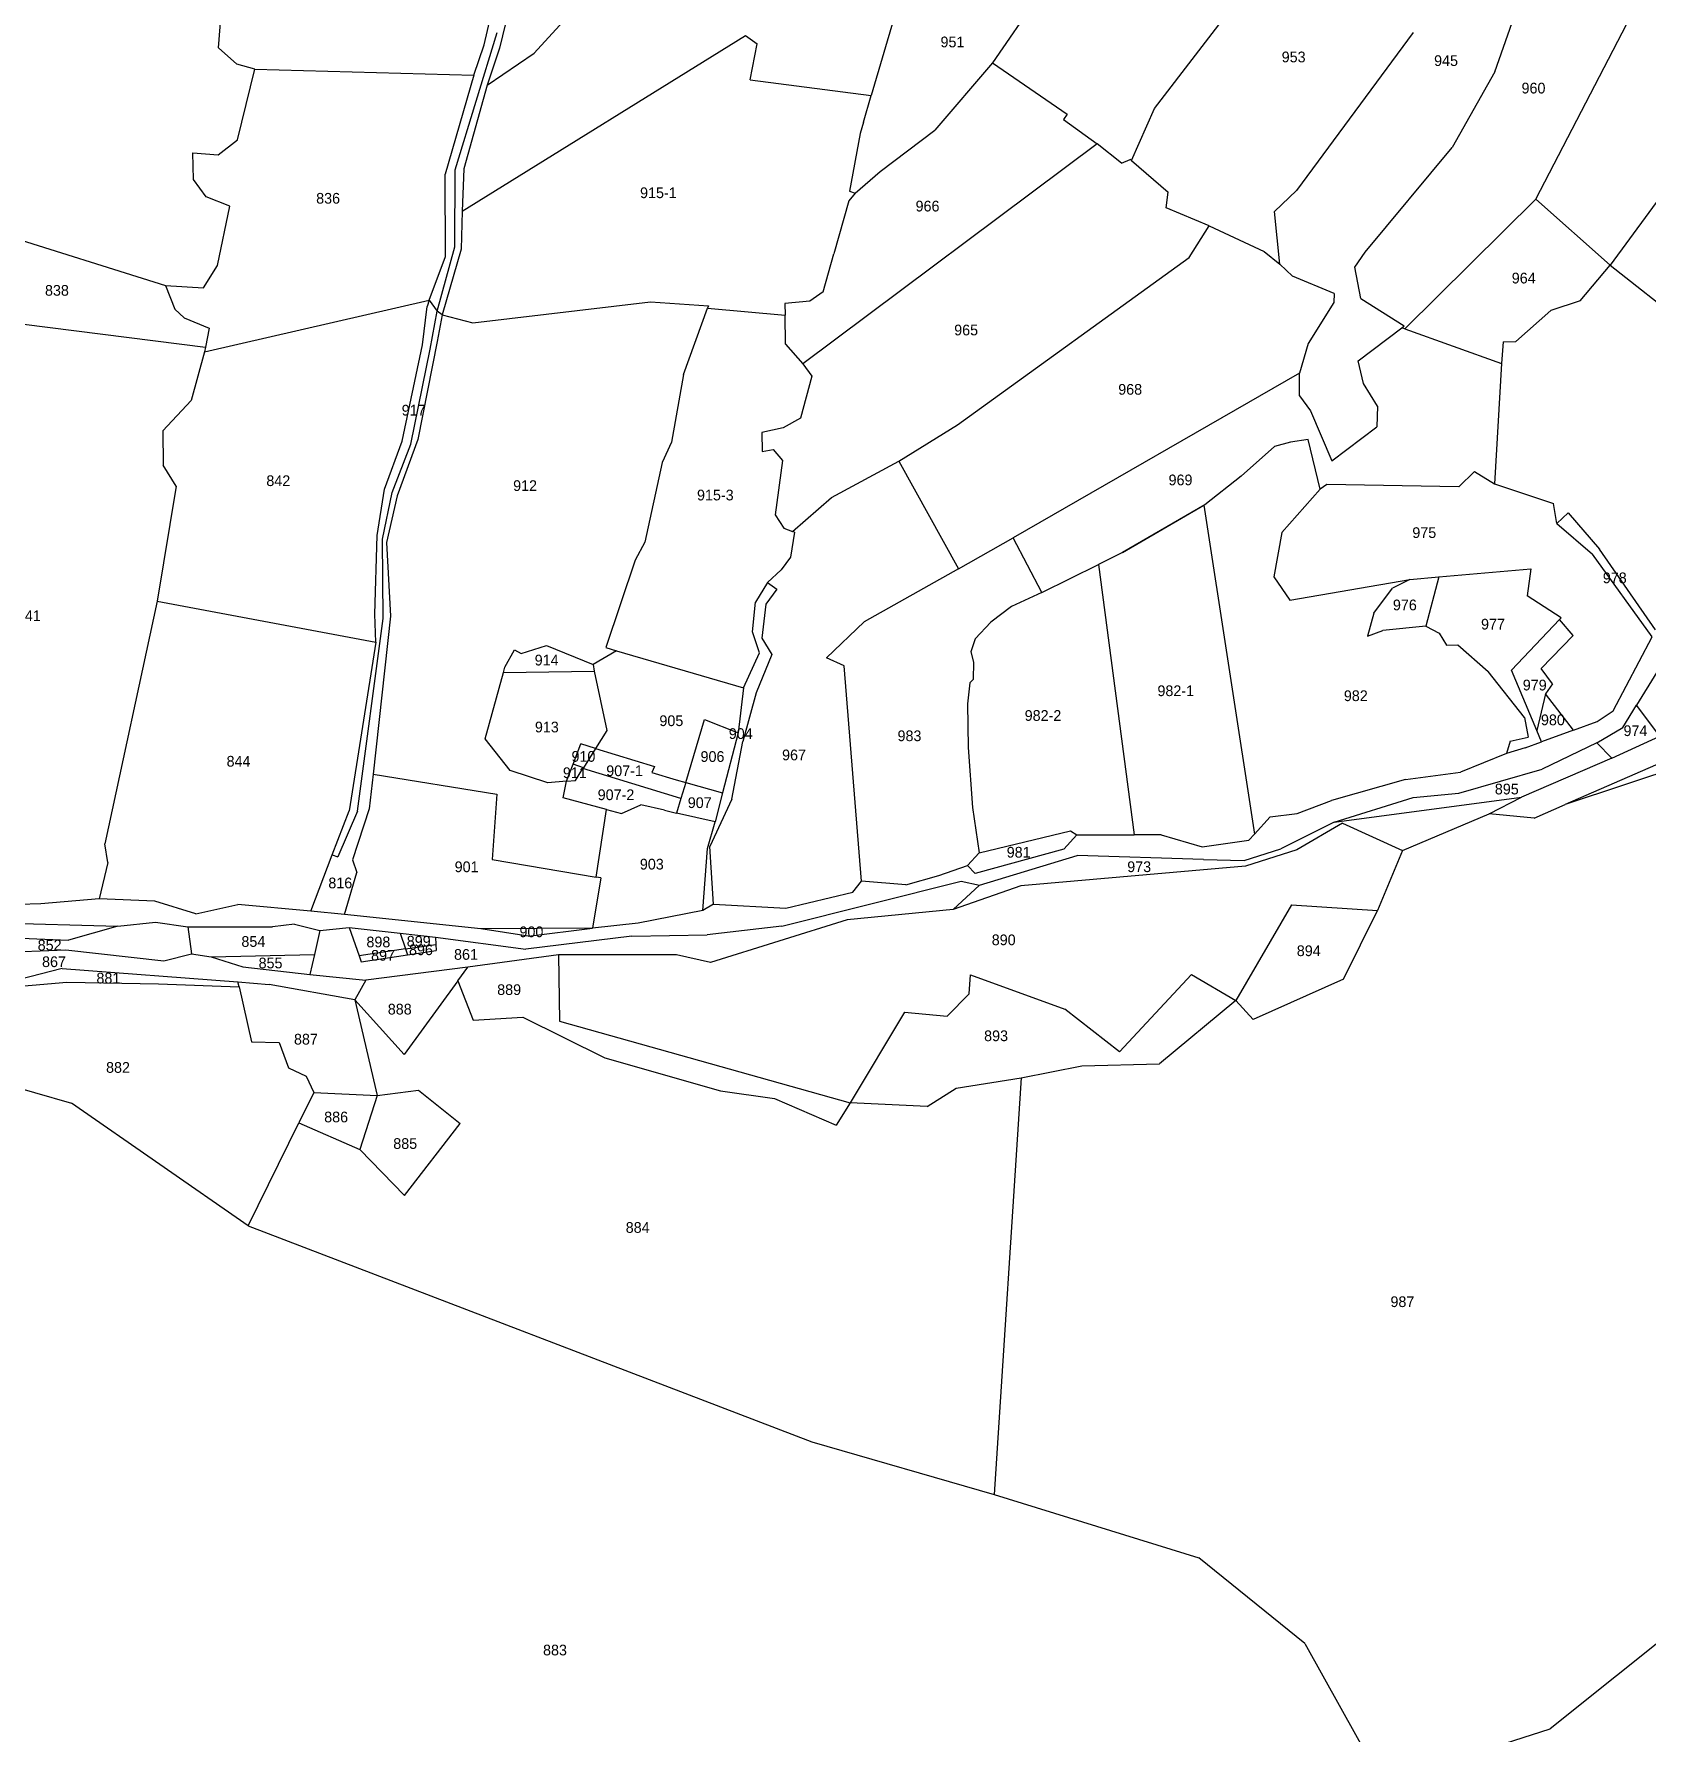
# Model space of a CAD drawing. Header units: metres. Extents: x 215851 to 218449, y 2702083 to 2704249.
# Drawn here: x 216595.1 to 216971.6, y 2703260.7 to 2703657.2 of the extents above; entities that cross this region are included whole.
import ezdxf
from ezdxf.enums import TextEntityAlignment as Align

# ---------------------------------------------------------------- set-up
doc = ezdxf.new("R2010")
doc.units = ezdxf.units.M

msp = doc.modelspace()

# ---------------------------------------------------------------- linework, layer by layer
at = {"layer": 'LIN'}
for p, q in [((216700.19, 2703654.68), (216712.65, 2703708.1)), ((216717.36, 2703709.37), (216703.74, 2703653.9)), ((216847.1, 2703691.51), (216818.81, 2703650.5)), ((216945.66, 2703618.63), (216979.04, 2703683.03)), ((216856.65, 2703639.81), (216885.78, 2703677.84)), ((216936.06, 2703648.4), (216946.37, 2703677.84)), ((216638.2, 2703653.96), (216639.15, 2703666.72)), ((216711.85, 2703652.75), (216727.2, 2703669.48)), ((216796.05, 2703661.61), (216790.51, 2703642.83)), ((216693.4, 2703625.53), (216703.23, 2703657.56)), ((216696.71, 2703616.85), (216761.14, 2703656.87)), ((216761.14, 2703656.87), (216763.87, 2703654.89)), ((216762.24, 2703646.48), (216763.87, 2703654.89)), ((216916.97, 2703657.54), (216889.75, 2703620.65)), ((216642.47, 2703650.15), (216638.2, 2703653.96)), ((216697.73, 2703647.6), (216700.19, 2703654.68)), ((216703.74, 2703653.9), (216700.88, 2703645.24)), ((216700.88, 2703645.24), (216711.85, 2703652.75)), ((216646.65, 2703648.97), (216642.47, 2703650.15)), ((216642.64, 2703632.49), (216646.65, 2703648.97)), ((216646.65, 2703648.97), (216697.73, 2703647.6)), ((216697.73, 2703647.6), (216691.09, 2703624.46)), ((216818.81, 2703650.5), (216805.33, 2703634.75)), ((216818.81, 2703650.5), (216836.22, 2703638.52)), ((216936.06, 2703648.4), (216926.13, 2703630.72)), ((216700.88, 2703645.24), (216695.42, 2703625.69)), ((216762.24, 2703646.48), (216790.51, 2703642.83)), ((216788.68, 2703636.63), (216790.51, 2703642.83)), ((216851.25, 2703627.69), (216856.65, 2703639.81)), ((216990.72, 2703641.12), (216962.99, 2703603.23)), ((216788.68, 2703636.63), (216787.96, 2703633.97)), ((216836.22, 2703638.52), (216835.39, 2703637.21)), ((216835.39, 2703637.21), (216843.27, 2703631.55)), ((216638.11, 2703628.99), (216642.64, 2703632.49)), ((216843.27, 2703631.55), (216774.54, 2703580.24)), ((216787.96, 2703633.97), (216785.44, 2703620.55)), ((216792.6, 2703625.08), (216805.33, 2703634.75)), ((216848.95, 2703627.03), (216843.27, 2703631.55)), ((216632.32, 2703623.21), (216632.19, 2703629.48)), ((216632.19, 2703629.48), (216638.11, 2703628.99)), ((216848.95, 2703627.03), (216850.95, 2703627.94)), ((216851.25, 2703627.69), (216850.95, 2703627.94)), ((216851.25, 2703627.69), (216859.86, 2703620.28)), ((216905.82, 2703606.24), (216926.13, 2703630.72)), ((216635.32, 2703619.17), (216632.32, 2703623.21)), ((216691.16, 2703605.3), (216691.09, 2703624.46)), ((216693.34, 2703607.55), (216693.4, 2703625.53)), ((216695.42, 2703625.69), (216695.08, 2703615.83)), ((216786.79, 2703620.04), (216792.6, 2703625.08)), ((216640.81, 2703617.05), (216635.32, 2703619.17)), ((216786.79, 2703620.04), (216785.28, 2703618.27)), ((216785.44, 2703620.55), (216786.79, 2703620.04)), ((216859.37, 2703616.65), (216859.86, 2703620.28)), ((216884.61, 2703615.76), (216889.75, 2703620.65)), ((216637.96, 2703603.13), (216640.81, 2703617.05)), ((216695.08, 2703615.83), (216694.8, 2703606.98)), ((216695.08, 2703615.83), (216696.71, 2703616.85)), ((216785.28, 2703618.27), (216781.78, 2703605.87)), ((216869.43, 2703612.4), (216859.37, 2703616.65)), ((216885.86, 2703603.51), (216884.61, 2703615.76)), ((216915.07, 2703588.36), (216945.66, 2703618.63)), ((216945.66, 2703618.63), (216962.99, 2703603.23)), ((216864.7, 2703605.04), (216869.43, 2703612.4)), ((216869.43, 2703612.4), (216882.2, 2703606.47)), ((216586.56, 2703610.76), (216625.83, 2703598.53)), ((216689.18, 2703592.53), (216693.34, 2703607.55)), ((216687.37, 2703595.06), (216691.16, 2703605.3)), ((216694.8, 2703606.98), (216690.39, 2703591.67)), ((216779.29, 2703597.01), (216781.78, 2703605.87)), ((216810.63, 2703565.96), (216864.7, 2703605.04)), ((216882.2, 2703606.47), (216885.86, 2703603.51)), ((216885.86, 2703603.51), (216888.82, 2703600.67)), ((216903.4, 2703602.78), (216905.82, 2703606.24)), ((216955.95, 2703594.95), (216962.99, 2703603.23)), ((216962.99, 2703603.23), (217032.51, 2703548.39)), ((216634.69, 2703597.97), (216637.96, 2703603.13)), ((216898.56, 2703596.61), (216888.82, 2703600.67)), ((216904.83, 2703595.46), (216903.4, 2703602.78)), ((216625.83, 2703598.53), (216634.69, 2703597.97)), ((216625.83, 2703598.53), (216627.98, 2703592.97)), ((216779.29, 2703597.01), (216776.17, 2703594.83)), ((216898.56, 2703596.61), (216898.47, 2703594.53)), ((216904.83, 2703595.46), (216914.92, 2703589.12)), ((216574.19, 2703591.85), (216635.11, 2703584.14)), ((216627.98, 2703592.97), (216630.15, 2703590.92)), ((216634.9, 2703583.03), (216687.37, 2703595.06)), ((216685.79, 2703584.66), (216686.89, 2703593.6)), ((216687.37, 2703595.06), (216686.89, 2703593.6)), ((216687.37, 2703595.06), (216689.18, 2703592.53)), ((216687.61, 2703583.67), (216689.18, 2703592.53)), ((216690.39, 2703591.67), (216689.18, 2703592.53)), ((216690.39, 2703591.67), (216689.19, 2703585.42)), ((216690.39, 2703591.67), (216697.53, 2703589.75)), ((216697.53, 2703589.75), (216738.97, 2703594.67)), ((216738.97, 2703594.67), (216752.53, 2703593.76)), ((216746.73, 2703577.69), (216752.32, 2703593.18)), ((216752.53, 2703593.76), (216752.32, 2703593.18)), ((216752.32, 2703593.18), (216770.41, 2703591.54)), ((216776.17, 2703594.83), (216770.35, 2703594.27)), ((216770.35, 2703594.27), (216770.41, 2703591.54)), ((216770.54, 2703584.77), (216770.41, 2703591.54)), ((216898.47, 2703594.53), (216892.48, 2703584.95)), ((216941, 2703585.4), (216949.16, 2703592.65)), ((216955.95, 2703594.95), (216949.16, 2703592.65)), ((216630.15, 2703590.92), (216635.97, 2703588.55)), ((216635.97, 2703588.55), (216635.11, 2703584.14)), ((216904.2, 2703580.89), (216914.38, 2703588.61)), ((216914.38, 2703588.61), (216914.92, 2703589.12)), ((216915.07, 2703588.36), (216914.38, 2703588.61)), ((216915.07, 2703588.36), (216937.61, 2703580.32)), ((216635.11, 2703584.14), (216634.9, 2703583.03)), ((216681.07, 2703562.16), (216685.79, 2703584.66)), ((216683.04, 2703561.45), (216687.61, 2703583.67)), ((216689.19, 2703585.42), (216684.71, 2703562.52)), ((216770.54, 2703584.77), (216774.54, 2703580.24)), ((216892.48, 2703584.95), (216890.45, 2703578.04)), ((216938.03, 2703585.32), (216937.61, 2703580.32)), ((216938.03, 2703585.32), (216941, 2703585.4)), ((216634.9, 2703583.03), (216631.82, 2703571.68)), ((216774.54, 2703580.24), (216776.63, 2703577.3)), ((216905.44, 2703575.66), (216904.2, 2703580.89)), ((216937.61, 2703580.32), (216935.97, 2703552.22)), ((216746.73, 2703577.69), (216743.91, 2703561.95)), ((216776.63, 2703577.3), (216774.05, 2703567.53)), ((216890.45, 2703578.04), (216823.63, 2703539.63)), ((216890.47, 2703572.77), (216890.45, 2703578.04)), ((216908.66, 2703570.35), (216905.44, 2703575.66)), ((216631.82, 2703571.68), (216625.15, 2703564.55)), ((216890.47, 2703572.77), (216893.04, 2703569.28)), ((216774.05, 2703567.53), (216769.99, 2703565.24)), ((216893.04, 2703569.28), (216897.99, 2703557.54)), ((216908.66, 2703570.35), (216908.51, 2703565.54)), ((216625.15, 2703564.55), (216625.27, 2703556.53)), ((216769.99, 2703565.24), (216764.95, 2703564.21)), ((216764.95, 2703564.21), (216765.08, 2703559.77)), ((216796.98, 2703557.46), (216810.63, 2703565.96)), ((216897.99, 2703557.54), (216908.51, 2703565.54)), ((216676.91, 2703551), (216681.07, 2703562.16)), ((216678.72, 2703550.2), (216683.04, 2703561.45)), ((216684.71, 2703562.52), (216679.85, 2703549.42)), ((216743.91, 2703561.95), (216741.73, 2703557.17)), ((216765.08, 2703559.77), (216767.67, 2703560.23)), ((216767.67, 2703560.23), (216769.82, 2703557.67)), ((216876.87, 2703554.02), (216884.61, 2703560.92)), ((216888.41, 2703561.94), (216884.61, 2703560.92)), ((216892.47, 2703562.53), (216888.41, 2703561.94)), ((216895.3, 2703550.96), (216892.47, 2703562.53)), ((216628.3, 2703551.63), (216625.27, 2703556.53)), ((216741.73, 2703557.17), (216737.7, 2703538.57)), ((216769.82, 2703557.67), (216768.13, 2703544.99)), ((216781.28, 2703549.02), (216796.98, 2703557.46)), ((216796.98, 2703557.46), (216810.87, 2703532.35)), ((216628.3, 2703551.63), (216623.89, 2703524.79)), ((216876.87, 2703554.02), (216868.35, 2703547.34)), ((216896.83, 2703552.08), (216895.3, 2703550.96)), ((216927.68, 2703551.53), (216896.83, 2703552.08)), ((216931.34, 2703555.1), (216927.68, 2703551.53)), ((216931.34, 2703555.1), (216935.97, 2703552.22)), ((216935.97, 2703552.22), (216949.77, 2703547.65)), ((216675.23, 2703540.18), (216676.91, 2703551)), ((216676.46, 2703539.3), (216678.72, 2703550.2)), ((216679.85, 2703549.42), (216677.35, 2703538.51)), ((216772.17, 2703541.11), (216781.28, 2703549.02)), ((216886.35, 2703540.81), (216895.3, 2703550.96)), ((216950.53, 2703542.95), (216949.77, 2703547.65)), ((216768.13, 2703544.99), (216770.13, 2703541.88)), ((216868.35, 2703547.34), (216849.16, 2703536.16)), ((216849.16, 2703536.16), (216868.16, 2703547.23)), ((216868.35, 2703547.34), (216868.16, 2703547.23)), ((216868.16, 2703547.23), (216879.95, 2703470.46)), ((216950.53, 2703542.95), (216953.18, 2703545.42)), ((216953.18, 2703545.42), (216960.48, 2703536.98)), ((216674.7, 2703521.81), (216675.23, 2703540.18)), ((216770.13, 2703541.88), (216772.17, 2703541.11)), ((216772.62, 2703540.94), (216771.71, 2703535.12)), ((216772.62, 2703540.94), (216772.17, 2703541.11)), ((216886.35, 2703540.81), (216884.45, 2703530.48)), ((216950.53, 2703542.95), (216958.84, 2703535.81)), ((216676.57, 2703520.75), (216676.46, 2703539.3)), ((216677.35, 2703538.51), (216678.33, 2703521.35)), ((216737.7, 2703538.57), (216735.45, 2703534.41)), ((216810.87, 2703532.35), (216823.63, 2703539.63)), ((216830.31, 2703526.86), (216823.63, 2703539.63)), ((216849.16, 2703536.16), (216843.53, 2703533.38)), ((216972.82, 2703516.47), (216958.84, 2703535.81)), ((216973.58, 2703518.12), (216960.48, 2703536.98)), ((216735.45, 2703534.41), (216728.6, 2703513.97)), ((216766.31, 2703529.18), (216769.48, 2703532.17)), ((216771.71, 2703535.12), (216769.48, 2703532.17)), ((216810.87, 2703532.35), (216788.85, 2703520)), ((216830.31, 2703526.86), (216843.53, 2703533.38)), ((216843.53, 2703533.38), (216851.89, 2703470.29)), ((216923, 2703530.48), (216944.47, 2703532.33)), ((216944.47, 2703532.33), (216943.62, 2703526.1)), ((216766.31, 2703529.18), (216763.48, 2703524.55)), ((216766.31, 2703529.18), (216768.48, 2703527.62)), ((216884.45, 2703530.48), (216888.23, 2703525.07)), ((216888.23, 2703525.07), (216916.2, 2703529.9)), ((216907.84, 2703522.05), (216912.17, 2703527.89)), ((216916.2, 2703529.9), (216912.17, 2703527.89)), ((216916.2, 2703529.9), (216923, 2703530.48)), ((216923, 2703530.48), (216919.99, 2703518.96)), ((216623.89, 2703524.79), (216611.65, 2703468.21)), ((216623.89, 2703524.79), (216674.9, 2703515.22)), ((216762.8, 2703517.69), (216763.48, 2703524.55)), ((216765.96, 2703524.16), (216764.97, 2703516.19)), ((216768.48, 2703527.62), (216765.96, 2703524.16)), ((216830.31, 2703526.86), (216823.29, 2703523.57)), ((216951.54, 2703520.94), (216943.62, 2703526.1)), ((216670.63, 2703475.83), (216676.57, 2703520.75)), ((216678.33, 2703521.35), (216674.31, 2703484.46)), ((216674.9, 2703515.22), (216674.7, 2703521.81)), ((216780.07, 2703511.62), (216788.85, 2703520)), ((216818.43, 2703519.9), (216814.79, 2703516.04)), ((216823.29, 2703523.57), (216818.43, 2703519.9)), ((216907.84, 2703522.05), (216906.36, 2703516.63)), ((216951.17, 2703520.51), (216939.93, 2703508.71)), ((216951.54, 2703520.94), (216951.17, 2703520.51)), ((216954.38, 2703516.8), (216951.17, 2703520.51)), ((216764.46, 2703512.74), (216762.8, 2703517.69)), ((216764.97, 2703516.19), (216767.29, 2703512.34)), ((216814.79, 2703516.04), (216813.78, 2703512.96)), ((216906.36, 2703516.63), (216909.91, 2703517.98)), ((216919.99, 2703518.96), (216909.91, 2703517.98)), ((216919.99, 2703518.96), (216923.09, 2703517.34)), ((216923.09, 2703517.34), (216924.78, 2703514.55)), ((216954.38, 2703516.8), (216946.88, 2703509.09)), ((216963.72, 2703499.23), (216972.82, 2703516.47)), ((216978.6, 2703515.95), (216969.15, 2703500.51)), ((216674.9, 2703515.22), (216668.64, 2703475.91)), ((216705.02, 2703509.44), (216707.23, 2703513.49)), ((216707.23, 2703513.49), (216708.8, 2703512.59)), ((216708.8, 2703512.59), (216714.75, 2703514.48)), ((216714.75, 2703514.48), (216725.64, 2703510.02)), ((216731.06, 2703513.26), (216725.64, 2703510.02)), ((216728.6, 2703513.97), (216731.06, 2703513.26)), ((216731.06, 2703513.26), (216760.71, 2703504.61)), ((216760.71, 2703504.61), (216764.46, 2703512.74)), ((216767.29, 2703512.34), (216763.65, 2703503.44)), ((216813.78, 2703512.96), (216814.41, 2703510.57)), ((216924.78, 2703514.55), (216927.4, 2703514.6)), ((216927.4, 2703514.6), (216934.55, 2703508.44)), ((216700.39, 2703492.72), (216704.67, 2703508.18)), ((216704.67, 2703508.18), (216705.02, 2703509.44)), ((216704.67, 2703508.18), (216725.86, 2703508.46)), ((216725.64, 2703510.02), (216725.86, 2703508.46)), ((216725.86, 2703508.46), (216728.79, 2703494.63)), ((216784.18, 2703509.69), (216780.07, 2703511.62)), ((216788.27, 2703459.48), (216784.18, 2703509.69)), ((216814.41, 2703510.57), (216814.32, 2703506.55)), ((216942.97, 2703497.66), (216934.55, 2703508.44)), ((216945.85, 2703494.66), (216939.93, 2703508.71)), ((216949.56, 2703505.49), (216946.88, 2703509.09)), ((216760.71, 2703504.61), (216759.43, 2703494.06)), ((216813.5, 2703505.73), (216813.01, 2703500.84)), ((216814.32, 2703506.55), (216813.5, 2703505.73)), ((216949.56, 2703505.49), (216947.92, 2703503.23)), ((216763.65, 2703503.44), (216760.52, 2703492.1)), ((216813.01, 2703500.84), (216813.18, 2703490.65)), ((216947.92, 2703503.23), (216945.85, 2703494.66)), ((216954.42, 2703494.69), (216947.92, 2703503.23)), ((216965.96, 2703495.31), (216969.15, 2703500.51)), ((216974.61, 2703493.32), (216969.15, 2703500.51)), ((216747.22, 2703482.53), (216751.61, 2703497.2)), ((216751.61, 2703497.2), (216759.43, 2703494.06)), ((216942.97, 2703497.66), (216943.85, 2703493.1)), ((216954.42, 2703494.69), (216959.97, 2703496.7)), ((216959.97, 2703496.7), (216963.72, 2703499.23)), ((216706.22, 2703485.3), (216700.39, 2703492.72)), ((216728.79, 2703494.63), (216726.17, 2703490.45)), ((216759.43, 2703494.06), (216755.82, 2703480.05)), ((216757.96, 2703478.6), (216760.52, 2703492.1)), ((216939.64, 2703492.16), (216938.78, 2703489.26)), ((216939.64, 2703492.16), (216943.85, 2703493.1)), ((216946.97, 2703492), (216945.85, 2703494.66)), ((216954.42, 2703494.69), (216946.97, 2703492)), ((216959.89, 2703491.78), (216965.96, 2703495.31)), ((216963.35, 2703488.17), (216974.61, 2703493.32)), ((216720.92, 2703486.74), (216722.76, 2703491.49)), ((216726.17, 2703490.45), (216722.76, 2703491.49)), ((216726.17, 2703490.45), (216723.35, 2703485.92)), ((216726.17, 2703490.45), (216739.96, 2703486.25)), ((216813.18, 2703490.65), (216814.16, 2703476.64)), ((216938.78, 2703489.26), (216928.04, 2703484.94)), ((216943.14, 2703490.61), (216938.78, 2703489.26)), ((216963.35, 2703488.17), (216942.33, 2703479.04)), ((216943.14, 2703490.61), (216946.97, 2703492)), ((216959.89, 2703491.78), (216947.08, 2703485.63)), ((216982.44, 2703490.39), (216952.47, 2703477.36)), ((216959.89, 2703491.78), (216963.35, 2703488.17)), ((216674.31, 2703484.46), (216673.33, 2703476.35)), ((216674.31, 2703484.46), (216703.17, 2703479.76)), ((216715.05, 2703482.43), (216706.22, 2703485.3)), ((216719.39, 2703482.78), (216720.92, 2703486.74)), ((216723.35, 2703485.92), (216720.92, 2703486.74)), ((216721.46, 2703482.95), (216723.24, 2703485.75)), ((216723.35, 2703485.92), (216723.24, 2703485.75)), ((216746.1, 2703478.8), (216723.24, 2703485.75)), ((216739.96, 2703486.25), (216739.34, 2703484.8)), ((216739.34, 2703484.8), (216745.03, 2703483.16)), ((216915.21, 2703483.21), (216928.04, 2703484.94)), ((216927.64, 2703480.01), (216947.08, 2703485.63)), ((216981.74, 2703487.09), (216952.47, 2703477.36)), ((216719.39, 2703482.78), (216715.05, 2703482.43)), ((216718.62, 2703478.92), (216719.39, 2703482.78)), ((216719.39, 2703482.78), (216721.46, 2703482.95)), ((216745.03, 2703483.16), (216747.22, 2703482.53)), ((216747.22, 2703482.53), (216746.1, 2703478.8)), ((216747.22, 2703482.53), (216755.82, 2703480.05)), ((216915.21, 2703483.21), (216897.93, 2703478.28)), ((216673.33, 2703476.35), (216669.43, 2703464.46)), ((216703.17, 2703479.76), (216702.02, 2703464.5)), ((216728.77, 2703476.2), (216718.62, 2703478.92)), ((216732.2, 2703475.29), (216736.77, 2703477.27)), ((216742.24, 2703476.01), (216736.77, 2703477.27)), ((216746.1, 2703478.8), (216745.07, 2703475.36)), ((216757.96, 2703478.6), (216752.85, 2703467.56)), ((216755.82, 2703480.05), (216754.08, 2703473.28)), ((216814.16, 2703476.64), (216815.73, 2703466.07)), ((216889.97, 2703475.27), (216897.93, 2703478.28)), ((216898.58, 2703473.25), (216942.33, 2703479.04)), ((216898.58, 2703473.25), (216917.02, 2703479.02)), ((216917.02, 2703479.02), (216927.64, 2703480.01)), ((216934.73, 2703475.16), (216942.33, 2703479.04)), ((216945.27, 2703474.18), (216952.47, 2703477.36)), ((216664.72, 2703465.59), (216668.64, 2703475.91)), ((216670.63, 2703475.83), (216666.05, 2703465.18)), ((216726.35, 2703460.38), (216728.77, 2703476.2)), ((216728.77, 2703476.2), (216732.2, 2703475.29)), ((216742.24, 2703476.01), (216745.07, 2703475.36)), ((216754.08, 2703473.28), (216745.07, 2703475.36)), ((216752.33, 2703467.1), (216754.08, 2703473.28)), ((216883.6, 2703474.49), (216879.95, 2703470.46)), ((216883.6, 2703474.49), (216889.97, 2703475.27)), ((216898.58, 2703473.25), (216886.11, 2703466.99)), ((216900.51, 2703473.03), (216889.84, 2703466.8)), ((216900.51, 2703473.03), (216914.51, 2703466.66)), ((216914.51, 2703466.66), (216934.73, 2703475.16)), ((216945.27, 2703474.18), (216934.73, 2703475.16)), ((216815.73, 2703466.07), (216837, 2703471.24)), ((216835.48, 2703466.93), (216838.49, 2703470.27)), ((216837, 2703471.24), (216838.49, 2703470.27)), ((216838.49, 2703470.27), (216851.89, 2703470.29)), ((216858.16, 2703470.3), (216851.89, 2703470.29)), ((216858.16, 2703470.3), (216867.73, 2703467.49)), ((216867.73, 2703467.49), (216878.67, 2703469.05)), ((216878.67, 2703469.05), (216879.95, 2703470.46)), ((216612.36, 2703463.8), (216611.65, 2703468.21)), ((216659.74, 2703452.43), (216664.72, 2703465.59)), ((216664.72, 2703465.59), (216666.05, 2703465.18)), ((216669.43, 2703464.46), (216670.48, 2703461.46)), ((216702.02, 2703464.5), (216726.35, 2703460.38)), ((216751.23, 2703452.61), (216752.33, 2703467.1)), ((216753.72, 2703454.1), (216752.85, 2703467.56)), ((216815.73, 2703466.07), (216812.98, 2703463.11)), ((216835.48, 2703466.93), (216814.76, 2703461.28)), ((216815.79, 2703458.56), (216838.6, 2703465.49)), ((216868.04, 2703464.56), (216838.6, 2703465.49)), ((216868.04, 2703464.56), (216877.58, 2703464.26)), ((216877.58, 2703464.26), (216886.11, 2703466.99)), ((216889.84, 2703466.8), (216877.89, 2703462.95)), ((216914.51, 2703466.66), (216908.65, 2703452.59)), ((216612.36, 2703463.8), (216610.29, 2703455.38)), ((216667.56, 2703451.69), (216670.48, 2703461.46)), ((216727.42, 2703460.22), (216726.35, 2703460.38)), ((216798.61, 2703458.63), (216806.29, 2703460.83)), ((216806.29, 2703460.83), (216812.98, 2703463.11)), ((216812.98, 2703463.11), (216814.76, 2703461.28)), ((216877.89, 2703462.95), (216825.46, 2703458.36)), ((216727.42, 2703460.22), (216725.45, 2703448.48)), ((216769.66, 2703448.96), (216811.48, 2703459.48)), ((216770.59, 2703453.18), (216786.26, 2703456.87)), ((216786.26, 2703456.87), (216788.27, 2703459.48)), ((216798.61, 2703458.63), (216788.27, 2703459.48)), ((216815.79, 2703458.56), (216809.65, 2703452.85)), ((216825.46, 2703458.36), (216809.65, 2703452.85)), ((216811.48, 2703459.48), (216815.79, 2703458.56)), ((216596.73, 2703454.17), (216567.56, 2703453.2)), ((216610.29, 2703455.38), (216596.73, 2703454.17)), ((216623.3, 2703454.77), (216610.29, 2703455.38)), ((216632.9, 2703451.85), (216623.3, 2703454.77)), ((216632.9, 2703451.85), (216642.68, 2703454.06)), ((216659.74, 2703452.43), (216642.68, 2703454.06)), ((216751.23, 2703452.61), (216736.13, 2703449.67)), ((216753.72, 2703454.1), (216751.23, 2703452.61)), ((216753.72, 2703454.1), (216770.59, 2703453.18)), ((216809.65, 2703452.85), (216784.93, 2703450.42)), ((216888.65, 2703453.98), (216875.6, 2703431.63)), ((216888.65, 2703453.98), (216908.65, 2703452.59)), ((216900.78, 2703436.62), (216908.65, 2703452.59)), ((216572.22, 2703450.18), (216614.67, 2703448.98)), ((216614.67, 2703448.98), (216603.19, 2703445.71)), ((216614.67, 2703448.98), (216623.46, 2703449.87)), ((216623.46, 2703449.87), (216631.02, 2703448.8)), ((216631.02, 2703448.8), (216650.77, 2703448.78)), ((216631.02, 2703448.8), (216631.85, 2703442.5)), ((216655.93, 2703449.43), (216650.77, 2703448.78)), ((216655.93, 2703449.43), (216661.84, 2703447.92)), ((216667.56, 2703451.69), (216659.74, 2703452.43)), ((216661.84, 2703447.92), (216668.7, 2703448.64)), ((216699.43, 2703448.31), (216667.56, 2703451.69)), ((216668.7, 2703448.64), (216680.57, 2703447.34)), ((216668.7, 2703448.64), (216671.01, 2703442.07)), ((216725.45, 2703448.48), (216699.43, 2703448.31)), ((216710.47, 2703446.66), (216725.45, 2703448.48)), ((216736.13, 2703449.67), (216725.45, 2703448.48)), ((216769.66, 2703448.96), (216752.2, 2703446.94)), ((216784.93, 2703450.42), (216753.04, 2703440.45)), ((216572.37, 2703446.92), (216603.19, 2703445.71)), ((216661.84, 2703447.92), (216660.58, 2703442.37)), ((216680.57, 2703447.34), (216688.79, 2703446.38)), ((216680.57, 2703447.34), (216681.85, 2703443.64)), ((216681.85, 2703443.64), (216688.89, 2703444.66)), ((216688.79, 2703446.38), (216709.94, 2703443.62)), ((216688.79, 2703446.38), (216688.89, 2703444.66)), ((216688.89, 2703444.66), (216688.98, 2703443.31)), ((216710.47, 2703446.66), (216699.43, 2703448.31)), ((216734.63, 2703446.62), (216709.94, 2703443.62)), ((216734.63, 2703446.62), (216752.2, 2703446.94)), ((216576.04, 2703442.41), (216602.55, 2703443.42)), ((216602.55, 2703443.42), (216625.43, 2703440.88)), ((216625.43, 2703440.88), (216631.85, 2703442.5)), ((216631.85, 2703442.5), (216636.43, 2703441.83)), ((216636.43, 2703441.83), (216660.58, 2703442.37)), ((216636.43, 2703441.83), (216643.84, 2703439.46)), ((216660.58, 2703442.37), (216659.53, 2703437.7)), ((216681.85, 2703443.64), (216671.01, 2703442.07)), ((216671.01, 2703442.07), (216671.5, 2703440.67)), ((216671.5, 2703440.67), (216682.31, 2703442.31)), ((216681.85, 2703443.64), (216682.31, 2703442.31)), ((216682.31, 2703442.31), (216688.98, 2703443.31)), ((216717.54, 2703442.27), (216696.36, 2703439.41)), ((216745.07, 2703442.26), (216717.54, 2703442.27)), ((216717.54, 2703442.27), (216717.77, 2703426.81)), ((216753.04, 2703440.45), (216745.07, 2703442.26)), ((216601.65, 2703439.11), (216582.92, 2703434.21)), ((216601.65, 2703439.11), (216642.72, 2703435.94)), ((216643.84, 2703439.46), (216659.53, 2703437.7)), ((216659.53, 2703437.7), (216672.58, 2703436.4)), ((216696.36, 2703439.41), (216672.58, 2703436.4)), ((216694.05, 2703436.24), (216696.36, 2703439.41)), ((216813.4, 2703433.2), (216813.71, 2703437.59)), ((216813.71, 2703437.59), (216835.73, 2703429.59)), ((216848.46, 2703419.63), (216865.3, 2703437.66)), ((216865.3, 2703437.66), (216875.6, 2703431.63)), ((216900.78, 2703436.62), (216879.65, 2703427.18)), ((216582.92, 2703434.21), (216602.8, 2703435.91)), ((216602.8, 2703435.91), (216624.16, 2703435.54)), ((216624.16, 2703435.54), (216642.98, 2703434.81)), ((216642.98, 2703434.81), (216642.72, 2703435.94)), ((216642.72, 2703435.94), (216650.02, 2703435.35)), ((216642.98, 2703434.81), (216645.87, 2703421.97)), ((216670.01, 2703431.78), (216650.02, 2703435.35)), ((216672.58, 2703436.4), (216670.01, 2703431.78)), ((216694.05, 2703436.24), (216681.52, 2703418.98)), ((216694.05, 2703436.24), (216697.6, 2703427.01)), ((216808.22, 2703427.98), (216813.4, 2703433.2)), ((216670.01, 2703431.78), (216681.52, 2703418.98)), ((216670.01, 2703431.78), (216675.21, 2703409.44)), ((216798.25, 2703428.91), (216785.64, 2703407.74)), ((216798.25, 2703428.91), (216808.22, 2703427.98)), ((216848.46, 2703419.63), (216835.73, 2703429.59)), ((216875.6, 2703431.63), (216857.84, 2703416.84)), ((216875.6, 2703431.63), (216879.65, 2703427.18)), ((216697.6, 2703427.01), (216709.19, 2703427.73)), ((216709.19, 2703427.73), (216728.38, 2703418.26)), ((216717.77, 2703426.81), (216785.64, 2703407.74)), ((216555.89, 2703421.32), (216603.89, 2703407.67)), ((216645.87, 2703421.97), (216652.33, 2703421.84)), ((216652.33, 2703421.84), (216654.55, 2703415.93)), ((216728.38, 2703418.26), (216755.34, 2703410.57)), ((216839.64, 2703416.39), (216857.84, 2703416.84)), ((216654.55, 2703415.93), (216658.67, 2703413.98)), ((216658.67, 2703413.98), (216660.41, 2703410.13)), ((216810.33, 2703411.14), (216825.48, 2703413.6)), ((216825.48, 2703413.6), (216819.19, 2703316.33)), ((216825.48, 2703413.6), (216839.64, 2703416.39)), ((216660.41, 2703410.13), (216656.92, 2703403.03)), ((216660.41, 2703410.13), (216675.21, 2703409.44)), ((216675.21, 2703409.44), (216671.16, 2703396.82)), ((216675.21, 2703409.44), (216684.82, 2703410.71)), ((216684.82, 2703410.71), (216694.56, 2703402.91)), ((216755.34, 2703410.57), (216767.95, 2703408.76)), ((216803.58, 2703406.91), (216810.33, 2703411.14)), ((216645.12, 2703379.06), (216603.89, 2703407.67)), ((216767.95, 2703408.76), (216782.32, 2703402.54)), ((216785.64, 2703407.74), (216782.32, 2703402.54)), ((216803.58, 2703406.91), (216785.64, 2703407.74)), ((216645.12, 2703379.06), (216656.92, 2703403.03)), ((216656.92, 2703403.03), (216671.16, 2703396.82)), ((216681.57, 2703386.13), (216694.56, 2703402.91)), ((216671.16, 2703396.82), (216681.57, 2703386.13)), ((216645.12, 2703379.06), (216776.63, 2703328.65)), ((216776.63, 2703328.65), (216819.19, 2703316.33)), ((216819.19, 2703316.33), (216867.02, 2703301.54)), ((216891.76, 2703281.51), (216867.02, 2703301.54)), ((216979.95, 2703286.39), (216948.97, 2703261.66)), ((216891.76, 2703281.51), (216909.79, 2703249.08)), ((216909.79, 2703249.08), (216948.97, 2703261.66))]:
    msp.add_line(p, q, dxfattribs=at)

# ---------------------------------------------------------------- texts
at = {"layer": 'PAR'}
for s, p in [('951', (216809.48, 2703655.34)), ('953', (216889.11, 2703651.84)), ('945', (216924.68, 2703650.98)), ('960', (216945.09, 2703644.57)), ('836', (216663.76, 2703618.85)), ('915-1', (216740.84, 2703620.14)), ('966', (216803.66, 2703617.03)), ('964', (216942.81, 2703600.23)), ('838', (216600.46, 2703597.36)), ('965', (216812.67, 2703588.11)), ('968', (216850.96, 2703574.26)), ('917', (216683.72, 2703569.4)), ('842', (216652.13, 2703552.94)), ('912', (216709.73, 2703551.79)), ('969', (216862.71, 2703553.12)), ('915-3', (216754.13, 2703549.59)), ('975', (216919.6, 2703540.82)), ('978', (216964.06, 2703530.26)), ('976', (216915.07, 2703523.94)), ('841', (216593.91, 2703521.43)), ('977', (216935.64, 2703519.45)), ('914', (216714.76, 2703511.07)), ('982-1', (216861.6, 2703503.91)), ('982', (216903.62, 2703502.75)), ('979', (216945.38, 2703505.24)), ('913', (216714.81, 2703495.45)), ('905', (216743.87, 2703496.92)), ('982-2', (216830.61, 2703498.14)), ('980', (216949.62, 2703497.12)), ('904', (216760.06, 2703493.91)), ('983', (216799.45, 2703493.4)), ('974', (216968.89, 2703494.59)), ('844', (216642.85, 2703487.46)), ('910', (216723.35, 2703488.59)), ('906', (216753.47, 2703488.56)), ('967', (216772.5, 2703488.93)), ('911', (216721.34, 2703484.78)), ('907-1', (216732.95, 2703485.23)), ('907-2', (216730.95, 2703479.64)), ('895', (216938.86, 2703480.97)), ('907', (216750.49, 2703477.79)), ('903', (216739.31, 2703463.44)), ('981', (216824.93, 2703466.22)), ('901', (216696.08, 2703462.82)), ('973', (216853.06, 2703462.84)), ('816', (216666.6, 2703459.05)), ('900', (216711.21, 2703447.65)), ('852', (216598.76, 2703444.55)), ('854', (216646.31, 2703445.39)), ('898', (216675.49, 2703445.28)), ('899', (216684.9, 2703445.45)), ('896', (216685.42, 2703443.46)), ('890', (216821.44, 2703445.78)), ('894', (216892.64, 2703443.23)), ('867', (216599.78, 2703440.67)), ('855', (216650.32, 2703440.37)), ('897', (216676.57, 2703442.16)), ('861', (216695.94, 2703442.37)), ('881', (216612.48, 2703436.84)), ('889', (216706.01, 2703434.15)), ('888', (216680.48, 2703429.6)), ('887', (216658.58, 2703422.59)), ('893', (216819.66, 2703423.38)), ('882', (216614.72, 2703415.99)), ('886', (216665.63, 2703404.43)), ('885', (216681.75, 2703398.23)), ('884', (216736.01, 2703378.64)), ('987', (216914.5, 2703361.32)), ('883', (216716.71, 2703280.02))]:
    msp.add_text(s, height=2.5, dxfattribs=at).set_placement(p, align=Align.MIDDLE)

doc.saveas('drawing.dxf')
